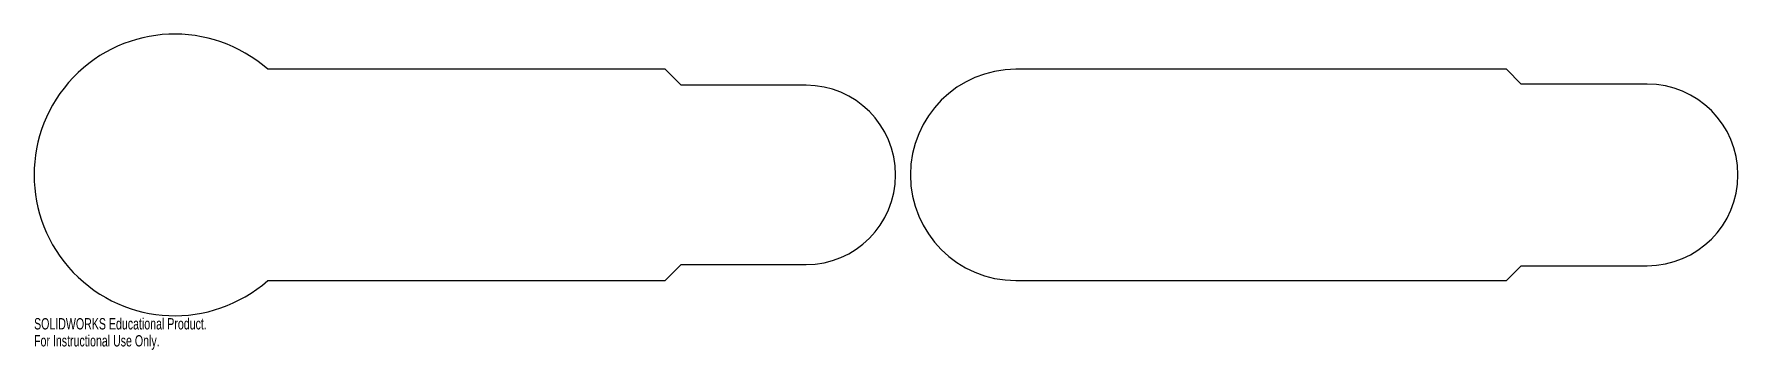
# Model space of a CAD drawing. Header units: inches. Extents: x 1.1 to 29.8, y 0.7 to 6.
import ezdxf

# ---------------------------------------------------------------- set-up
doc = ezdxf.new("R2010")
doc.units = ezdxf.units.IN
doc.header["$MEASUREMENT"] = 0
doc.styles.add('SLDTEXTSTYLE0', font='TXT', dxfattribs={"width": 0.7})

msp = doc.modelspace()

# ---------------------------------------------------------------- linework, layer by layer
at = {"color": 7, "linetype": 'Continuous', "lineweight": 25}
for p, q in [((11.737, 5.433), (5.06, 5.433)), ((12.005, 5.166), (11.737, 5.433)), ((14.1, 5.166), (12.005, 5.166)), ((25.865, 5.433), (17.625, 5.433)), ((26.113, 5.185), (25.865, 5.433)), ((28.228, 5.185), (26.113, 5.185)), ((11.737, 1.89), (12.005, 2.158)), ((12.005, 2.158), (14.1, 2.158)), ((25.865, 1.89), (26.113, 2.138)), ((26.113, 2.138), (28.228, 2.138)), ((5.06, 1.89), (11.737, 1.89)), ((17.625, 1.89), (25.865, 1.89))]:
    msp.add_line(p, q, dxfattribs=at)
for centre, radius, start, end in [((3.497, 3.662), 2.362, 48.5904, 311.4096), ((14.1, 3.662), 1.504, 270, 90), ((17.625, 3.662), 1.772, 90, 270), ((28.228, 3.662), 1.524, 270, 90)]:
    msp.add_arc(centre, radius, start, end, dxfattribs=at)

# ---------------------------------------------------------------- texts
at = {"color": 7, "linetype": 'Continuous', "char_height": 0.1903, "attachment_point": 1, "style": 'SLDTEXTSTYLE0'}
for s, insert in [('SOLIDWORKS Educational Product.', (1.135, 1.259)), ('For Instructional Use Only.', (1.135, 0.974))]:
    msp.add_mtext(s, dxfattribs=dict(at, insert=insert))

doc.saveas('drawing.dxf')
